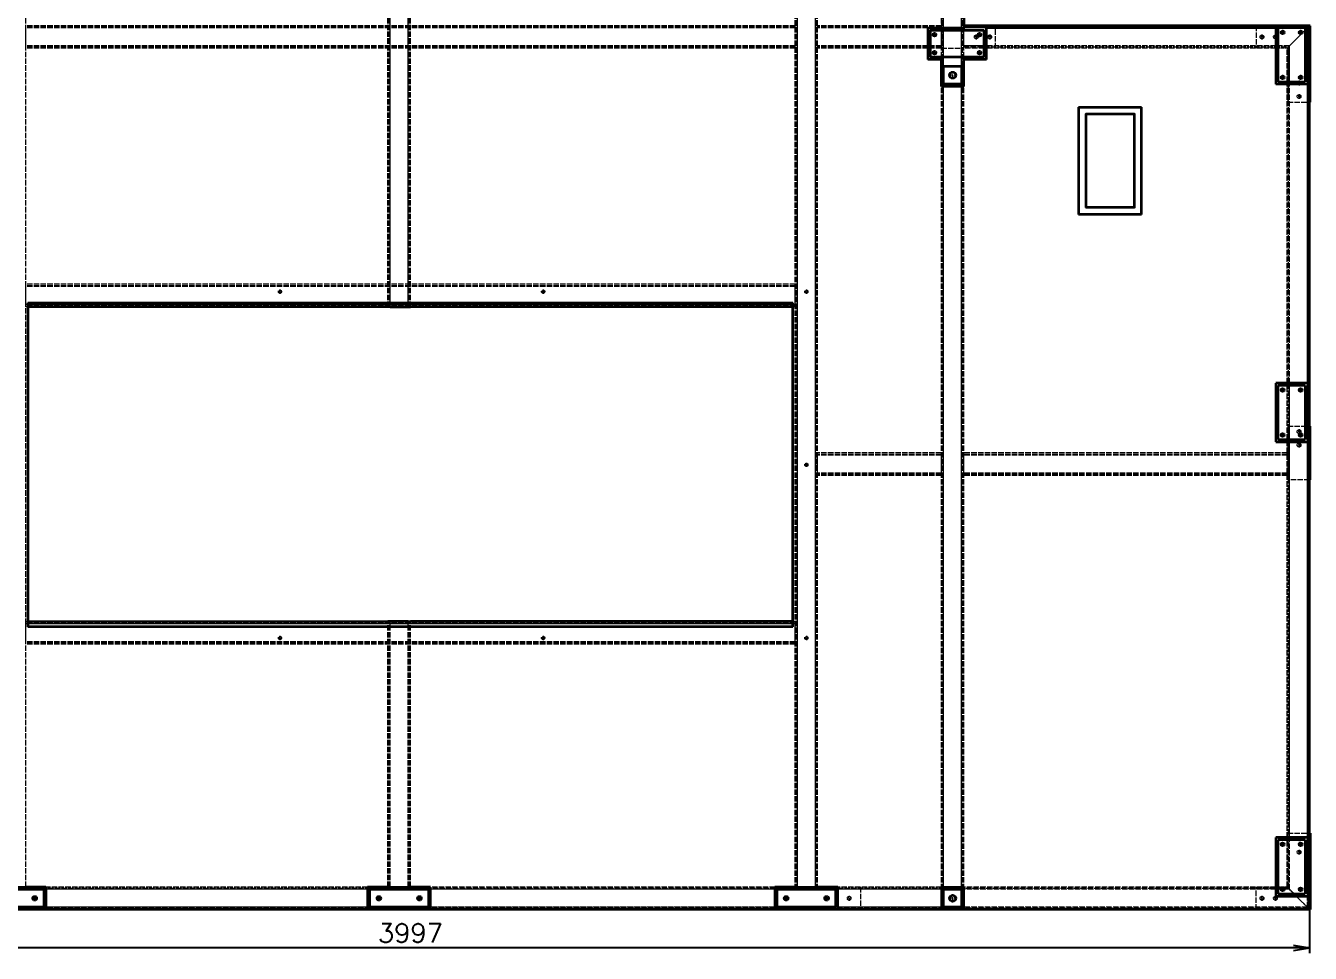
# Model space of a CAD drawing. Header units: millimetres. Extents: x -73083 to 81340, y -6859 to 6812.
# Drawn here: x -15796 to -12941, y -5037 to -2975 of the extents above; entities that cross this region are included whole.
import ezdxf

# ---------------------------------------------------------------- set-up
doc = ezdxf.new("R2010")
doc.units = ezdxf.units.MM
for name, pattern in [('AM_ISO02W050', [7.5, 6, -1.5]), ('AM_ISO08W050', [18, 12, -1.5, 3, -1.5]), ('DASHDOT', [18.5, 12, -3, 0.5, -3]), ('DASHED', [15, 12, -3])]:
    doc.linetypes.add(name, pattern=pattern)
for name, color, linetype, lineweight in [('AM_7', 2, 'AM_ISO08W050', 25), ('AM_HID', 1, 'AM_ISO02W050', 25), ('AM_VIS', 7, 'Continuous', 50)]:
    doc.layers.add(name, color=color, linetype=linetype, lineweight=lineweight)
doc.layers.add('word_dim', color=253, linetype='Continuous')
doc.styles.get("Standard").update_dxf_attribs({"font": 'romans.shx', "bigfont": 'bigfont.shx'})
doc.dimstyles.new('STANDARD1-12', dxfattribs={"dimscale": 12, "dimtxt": 3.5, "dimasz": 3, "dimexe": 1, "dimexo": 0, "dimgap": 1, "dimtad": 3, "dimdec": 1, "dimdsep": 46, "dimtxsty": 'Standard', "dimblk1": 'OPEN', "dimblk2": 'OPEN', "dimsah": 1, "dimcen": 0, "dimclrd": 256, "dimclre": 256, "dimclrt": 3, "dimadec": 0, "dimazin": 0, "dimtfac": 1, "dimtdec": 1, "dimtmove": 0, "dimatfit": 3, "dimldrblk": 'OPEN', "dimfxl": 0, "dimtolj": 1, "dimtzin": 0, "dimarcsym": 0})

# ---------------------------------------------------------------- blocks, each defined once
blk = doc.blocks.new('_Open')
at = {"color": 0, "lineweight": -2}
for p, q in [((-1, 0.167), (0, 0)), ((-1, -0.167), (0, 0)), ((0, 0), (-1, 0))]:
    blk.add_line(p, q, dxfattribs=at)
blk = doc.blocks.new('*D1004')
at = {"layer": 'DEFPOINTS', "color": 0, "linetype": 'Continuous', "ltscale": 2}
for p in [(-16939.5, -4940), (-12942.5, -4940), (-16939.5, -5025.3)]:
    blk.add_point(p, dxfattribs=at)
at = {"layer": 'word_dim', "linetype": 'Continuous', "lineweight": -2, "ltscale": 2}
for p, q in [((-16939.5, -4940), (-16939.5, -5037.3)), ((-12942.5, -4940), (-12942.5, -5037.3)), ((-12978.5, -5025.3), (-16903.5, -5025.3))]:
    blk.add_line(p, q, dxfattribs=at)
at = {"layer": 'word_dim', "linetype": 'Continuous', "lineweight": -2, "ltscale": 2, "xscale": 36, "yscale": 36, "zscale": 36, "rotation": 180}
blk.add_blockref('_Open', (-16939.5, -5025.3), dxfattribs=at)
at = {"layer": 'word_dim', "linetype": 'Continuous', "lineweight": -2, "ltscale": 2, "xscale": 36, "yscale": 36, "zscale": 36}
blk.add_blockref('_Open', (-12942.5, -5025.3), dxfattribs=at)
at = {"layer": 'word_dim', "color": 3, "linetype": 'Continuous', "ltscale": 2, "insert": (-14941, -4992.3), "char_height": 42, "attachment_point": 5}
blk.add_mtext('\\A1;3997', dxfattribs=at)

msp = doc.modelspace()

# ---------------------------------------------------------------- linework, layer by layer
at = {"layer": 'AM_7', "linetype": 'DASHDOT', "lineweight": 13, "ltscale": 0.216028}
for p, q in [((-13771.6923, -2994.96407), (-13780.33341, -2994.96407)), ((-13776.01285, -2990.64352), (-13776.01285, -2999.28463)), ((-13671.6923, -2994.96383), (-13680.33341, -2994.96383)), ((-13676.01285, -2990.64327), (-13676.01285, -2999.28438)), ((-12998.18717, -2989.96456), (-13006.82828, -2989.96456)), ((-13002.50797, -2985.644), (-13002.50797, -2994.28512)), ((-12958.18717, -2989.96444), (-12966.82828, -2989.96444)), ((-12962.50797, -2985.64388), (-12962.50797, -2994.285)), ((-13771.69217, -3034.96407), (-13780.33329, -3034.96407)), ((-13676.01273, -3030.64327), (-13676.01273, -3039.28438)), ((-12998.18717, -3089.9645), (-13006.82828, -3089.9645)), ((-12958.18717, -3089.96444), (-12966.82828, -3089.96444)), ((-12962.50748, -3085.64388), (-12962.50748, -3094.285)), ((-12998.18522, -3784.94955), (-13006.82633, -3784.94955)), ((-13002.50553, -3780.62899), (-13002.50553, -3789.2701)), ((-12958.18522, -3784.94942), (-12966.82633, -3784.94942)), ((-12962.50553, -3780.62887), (-12962.50553, -3789.26998)), ((-13002.50528, -3880.62899), (-13002.50528, -3889.2701)), ((-12962.50528, -3880.62887), (-12962.50528, -3889.26998)), ((-12998.18473, -3884.94955), (-13006.82584, -3884.94955)), ((-12958.18473, -3884.94942), (-12966.82584, -3884.94942)), ((-12998.18229, -4794.94967), (-13006.8234, -4794.94967)), ((-13002.5026, -4790.62911), (-13002.5026, -4799.27022)), ((-12958.18229, -4794.94942), (-12966.8234, -4794.94942)), ((-12962.5026, -4790.62887), (-12962.5026, -4799.26998)), ((-12998.1818, -4894.94967), (-13006.82291, -4894.94967)), ((-13002.5026, -4890.62911), (-13002.5026, -4899.27022)), ((-12958.1818, -4894.94942), (-12966.82291, -4894.94942)), ((-12962.5026, -4890.62887), (-12962.5026, -4899.26998))]:
    msp.add_line(p, q, dxfattribs=at)
at = {"layer": 'AM_7', "linetype": 'DASHDOT', "lineweight": 13, "ltscale": 0.27222}
for p, q in [((-13683.54117, -2994.51302), (-13683.54117, -3005.40182)), ((-12966.03507, -3097.01607), (-12966.03507, -3107.90487)), ((-12966.03507, -3127.01607), (-12966.03507, -3137.90487)), ((-12966.03531, -3872.02743), (-12966.03531, -3882.91622)), ((-12966.03531, -3902.02743), (-12966.03531, -3912.91622)), ((-15770.56327, -4914.97018), (-15781.45206, -4914.97018)), ((-15005.56333, -4914.96822), (-15016.45212, -4914.96822)), ((-14915.56333, -4914.96773), (-14926.45212, -4914.96773)), ((-14100.56327, -4914.96554), (-14111.45206, -4914.96554)), ((-14010.56327, -4914.96529), (-14021.45206, -4914.96529))]:
    msp.add_line(p, q, dxfattribs=at)
at = {"layer": 'AM_7', "linetype": 'DASHDOT', "lineweight": 13, "ltscale": 0.272221}
for p, q in [((-13653.54117, -2994.51302), (-13653.54117, -3005.40188)), ((-13018.53507, -2994.51607), (-13018.53507, -3005.40493))]:
    msp.add_line(p, q, dxfattribs=at)
at = {"layer": 'AM_7', "linetype": 'DASHDOT', "lineweight": 13, "ltscale": 0.272218}
msp.add_line((-13048.53507, -2994.5162), (-13048.53507, -3005.40493), dxfattribs=at)
at = {"layer": 'AM_7', "linetype": 'DASHDOT', "lineweight": 13, "ltscale": 0.272217}
for p, q in [((-13678.09684, -2999.95736), (-13688.98551, -2999.95736)), ((-13648.09684, -2999.95748), (-13658.98551, -2999.95748)), ((-12960.59098, -3877.47188), (-12971.47965, -3877.47188)), ((-12960.59098, -3907.47188), (-12971.47965, -3907.47188)), ((-12960.59342, -4782.47237), (-12971.48209, -4782.47237)), ((-12966.03776, -4777.02804), (-12966.03776, -4787.91671)), ((-12960.59342, -4812.47237), (-12971.48209, -4812.47237)), ((-12966.03776, -4807.02804), (-12966.03776, -4817.91671)), ((-14106.00773, -4909.5212), (-14106.00773, -4920.40987)), ((-14016.00773, -4909.52096), (-14016.00773, -4920.40963)), ((-13965.99857, -4909.51681), (-13965.99857, -4920.40548))]:
    msp.add_line(p, q, dxfattribs=at)
at = {"layer": 'AM_7', "linetype": 'DASHDOT', "lineweight": 13, "ltscale": 0.272223}
for p, q in [((-13043.09073, -2999.96053), (-13053.97965, -2999.96053)), ((-13013.09073, -2999.96053), (-13023.97965, -2999.96053)), ((-12960.59049, -3132.46047), (-12971.47941, -3132.46047)), ((-15776.00773, -4909.52584), (-15776.00773, -4920.41476)), ((-15011.00773, -4909.52364), (-15011.00773, -4920.41256)), ((-14921.00773, -4909.5234), (-14921.00773, -4920.41231)), ((-13048.53751, -4909.52804), (-13048.53751, -4920.41695)), ((-13018.53751, -4909.52804), (-13018.53751, -4920.41695)), ((-13960.55411, -4914.96114), (-13971.44303, -4914.96114)), ((-13043.09293, -4914.97262), (-13053.98185, -4914.97262)), ((-13013.09293, -4914.97237), (-13023.98185, -4914.97237))]:
    msp.add_line(p, q, dxfattribs=at)
at = {"layer": 'AM_7', "linetype": 'DASHDOT', "lineweight": 13, "ltscale": 0.216026}
for p, q in [((-13776.01273, -3030.64358), (-13776.01273, -3039.28463)), ((-13002.50748, -3085.644), (-13002.50748, -3094.28506))]:
    msp.add_line(p, q, dxfattribs=at)
at = {"layer": 'AM_7', "linetype": 'DASHDOT', "lineweight": 13, "ltscale": 0.216025}
msp.add_line((-13671.69217, -3034.96383), (-13680.33317, -3034.96383), dxfattribs=at)
at = {"layer": 'AM_7', "linetype": 'DASHDOT', "lineweight": 13, "ltscale": 0.449638}
msp.add_line((-13736.02213, -3075.97109), (-13736.02213, -3093.95663), dxfattribs=at)
at = {"layer": 'AM_7', "linetype": 'DASHDOT', "lineweight": 13, "ltscale": 0.449637}
for p, q in [((-13727.02945, -3084.96389), (-13745.01493, -3084.96389)), ((-13727.01456, -4914.96749), (-13745.00004, -4914.96749))]:
    msp.add_line(p, q, dxfattribs=at)
at = {"layer": 'AM_7', "linetype": 'DASHDOT', "lineweight": 13, "ltscale": 0.272229}
msp.add_line((-12960.59049, -3102.46047), (-12971.47965, -3102.46047), dxfattribs=at)
at = {"layer": 'AM_7', "linetype": 'DASHDOT', "lineweight": 13, "ltscale": 0.227499}
for p, q in [((-15226.4611, -3566.24898), (-15235.56107, -3566.24898)), ((-15231.01114, -3561.69906), (-15231.01114, -3570.79903)), ((-14646.01114, -3561.69735), (-14646.01114, -3570.79732)), ((-14056.4611, -3566.24569), (-14065.56107, -3566.24569)), ((-14061.01114, -3561.69576), (-14061.01114, -3570.79574)), ((-14061.01005, -3946.69576), (-14061.01005, -3955.79574)), ((-15231.00895, -4331.69906), (-15231.00895, -4340.79903)), ((-14646.00895, -4331.69735), (-14646.00895, -4340.79732)), ((-14061.00895, -4331.69576), (-14061.00895, -4340.79574))]:
    msp.add_line(p, q, dxfattribs=at)
at = {"layer": 'AM_7', "linetype": 'DASHDOT', "lineweight": 13, "ltscale": 0.227501}
for p, q in [((-14641.4611, -3566.2474), (-14650.56113, -3566.2474)), ((-15226.45896, -4336.24898), (-15235.559, -4336.24898)), ((-14641.45896, -4336.2474), (-14650.559, -4336.2474))]:
    msp.add_line(p, q, dxfattribs=at)
at = {"layer": 'AM_7', "linetype": 'DASHDOT', "lineweight": 13, "ltscale": 0.159802}
for p, q in [((-14642.8151, -3566.24581), (-14649.20719, -3566.24581)), ((-14646.01114, -3563.04977), (-14646.01114, -3569.44186)), ((-14642.8129, -4336.24581), (-14649.20499, -4336.24581)), ((-14646.00895, -4333.04977), (-14646.00895, -4339.44186))]:
    msp.add_line(p, q, dxfattribs=at)
at = {"layer": 'AM_7', "linetype": 'DASHDOT', "lineweight": 13, "ltscale": 0.227502}
for p, q in [((-14056.46, -3951.24569), (-14065.56009, -3951.24569)), ((-14056.4589, -4336.24569), (-14065.559, -4336.24569))]:
    msp.add_line(p, q, dxfattribs=at)
at = {"layer": 'AM_7', "linetype": 'DASHDOT', "lineweight": 13, "ltscale": 0.44964}
msp.add_line((-13736.00724, -4905.97481), (-13736.00724, -4923.96041), dxfattribs=at)
at = {"layer": 'AM_HID', "linetype": 'DASHED', "lineweight": 13}
for p, q in [((-13716.00785, -4894.98092), (-13716.01517, -2279.98092)), ((-13714.0076, -4894.98092), (-13714.01493, -2277.98092)), ((-15796.00809, -4889.96993), (-15796.01542, -2324.98678)), ((-14991.00846, -3599.9786), (-14991.01883, -2324.97774)), ((-14988.00846, -3599.97848), (-14988.01883, -2324.97774)), ((-14986.0087, -3599.97848), (-14986.01908, -2324.97774)), ((-14986.00852, -3591.24837), (-14986.01883, -2324.97774)), ((-14946.0087, -3599.97835), (-14946.01908, -2324.97738)), ((-14946.00852, -3591.24825), (-14946.01883, -2324.97738)), ((-14944.00846, -3599.97823), (-14944.01883, -2324.97738)), ((-14941.00846, -3599.97823), (-14941.01883, -2324.97738)), ((-14085.99186, -4894.98189), (-14085.99918, -2324.98202)), ((-14082.99186, -4894.98189), (-14082.99906, -2324.98189)), ((-14080.99247, -4894.98189), (-14080.99967, -2324.98189)), ((-14080.99186, -4889.96505), (-14080.99906, -2324.98189)), ((-14040.99247, -4894.98189), (-14040.99967, -2324.98177)), ((-14040.99186, -4889.96505), (-14040.99906, -2324.98177)), ((-14038.99186, -4894.98189), (-14038.99906, -2324.98177)), ((-14035.99186, -4894.98189), (-14035.99918, -2324.98177)), ((-13758.0076, -4894.98092), (-13758.01481, -2321.98104)), ((-13756.00785, -4894.98092), (-13756.01505, -2319.98104)), ((-13761.01285, -3044.96407), (-13761.01481, -2344.96419)), ((-13756.01298, -2979.96346), (-13756.01468, -2344.96419)), ((-13716.01298, -2979.96334), (-13716.01468, -2344.96407)), ((-13761.04093, -2854.95724), (-13761.04117, -3024.95724)), ((-14086.01127, -2979.96932), (-15796.01127, -2979.98092)), ((-14086.01102, -2974.96932), (-15796.01102, -2974.98092)), ((-14086.01102, -2977.96932), (-15796.01102, -2977.98092)), ((-14086.01102, -2979.96932), (-15796.01102, -2979.98092)), ((-15796.01078, -3019.98086), (-15796.01102, -2979.98092)), ((-14086.01066, -3019.96932), (-14086.01102, -2979.96932)), ((-13761.01322, -2979.96786), (-14036.01322, -2979.96859)), ((-13761.01298, -2974.96786), (-14036.01298, -2974.96859)), ((-13761.01298, -2977.96786), (-14036.01298, -2977.96859)), ((-13761.01298, -2979.96786), (-14036.01298, -2979.96859)), ((-14036.01285, -3019.96865), (-14036.01298, -2979.96859)), ((-13761.01285, -3019.96792), (-13761.01285, -2984.96407)), ((-13756.01273, -3044.96407), (-13756.01285, -2984.96407)), ((-13716.01273, -3044.96395), (-13716.01285, -2984.96395)), ((-12947.51334, -2979.96432), (-13711.01322, -2979.96639)), ((-13711.01298, -2977.96639), (-12945.51285, -2977.96432)), ((-13711.01285, -3044.96395), (-13711.01298, -2984.96395)), ((-13711.01285, -3019.96645), (-13711.01285, -2984.96395)), ((-13017.51334, -2979.96444), (-13661.01285, -2979.96627)), ((-13641.04117, -3024.95748), (-13641.04117, -2974.95748)), ((-13061.03507, -2974.96053), (-13061.03507, -3024.96053)), ((-12987.5131, -3019.96438), (-12952.50797, -2984.95895)), ((-12952.50797, -2984.95919), (-12987.51285, -3019.96438)), ((-12947.50797, -4934.96871), (-12947.51359, -2979.96432)), ((-12945.50773, -4936.96871), (-12945.51334, -2977.96432)), ((-14086.01102, -3019.96932), (-15796.01102, -3019.98086)), ((-14086.01066, -3019.96932), (-15796.01078, -3019.98086)), ((-14086.01078, -3021.96932), (-15796.01078, -3021.98086)), ((-14086.01066, -3024.96932), (-15796.01066, -3024.98086)), ((-13761.0131, -3019.96792), (-14036.0131, -3019.96865)), ((-13791.01285, -3019.96798), (-14036.01285, -3019.96865)), ((-13761.01285, -3021.96792), (-14036.01285, -3021.96865)), ((-13791.01285, -3024.96798), (-14036.01285, -3024.96865)), ((-13761.01285, -3019.96792), (-13786.01273, -3019.96798)), ((-13761.01285, -3024.96792), (-13786.01273, -3024.96798)), ((-13761.04117, -3024.95724), (-13711.0131, -3024.95736)), ((-12987.5131, -3019.96438), (-13711.0131, -3019.96645)), ((-13666.01273, -3019.96633), (-13711.01285, -3019.96645)), ((-13711.01285, -3021.96645), (-12989.51285, -3021.96438)), ((-13666.01273, -3024.96633), (-13711.01285, -3024.96645)), ((-13017.5131, -3019.9645), (-13661.01285, -3019.96627)), ((-13017.5131, -3024.9645), (-13661.01285, -3024.96627)), ((-12987.51285, -3019.96438), (-13012.50773, -3019.96444)), ((-12992.51285, -3099.9645), (-12992.5131, -3024.96438)), ((-12991.03507, -3024.96053), (-12991.03507, -3144.96053)), ((-12989.50797, -4892.96896), (-12989.5131, -3021.96438)), ((-12987.50797, -4894.96896), (-12987.51334, -3019.96438)), ((-12987.51285, -3099.9645), (-12987.5131, -3019.96438)), ((-13711.0076, -4894.98092), (-13711.01273, -3049.96334)), ((-13756.01261, -3104.96407), (-13756.01273, -3064.96407)), ((-13761.0076, -4894.98092), (-13761.01261, -3109.96352)), ((-13756.00748, -4889.96798), (-13756.01261, -3109.96346)), ((-13716.00748, -4889.96749), (-13716.01261, -3109.96334)), ((-12992.5109, -3769.96139), (-12992.51285, -3104.96401)), ((-12987.5109, -3769.96126), (-12987.51285, -3104.96401)), ((-12947.5109, -3769.96114), (-12947.51285, -3104.96389)), ((-12991.03507, -3144.96053), (-12942.51285, -3144.96047)), ((-13441.01481, -3169.96694), (-13331.01481, -3169.96639)), ((-13441.01481, -3169.96694), (-13441.01383, -3379.96694)), ((-13440.01114, -3169.96969), (-13330.01114, -3169.96889)), ((-13331.01383, -3379.96639), (-13331.01481, -3169.96639)), ((-13330.01066, -3379.96889), (-13330.01114, -3169.96889)), ((-13331.01383, -3379.96639), (-13441.01383, -3379.96694)), ((-13330.01066, -3379.96889), (-13440.00968, -3379.9692)), ((-14086.0076, -3554.97372), (-15796.0076, -3554.98299)), ((-14086.00736, -3549.97372), (-15796.00736, -3549.98287)), ((-14086.00736, -3552.97372), (-15796.00736, -3552.98287)), ((-14086.00736, -3554.97372), (-15796.00736, -3554.98287)), ((-15796.00712, -3594.98287), (-15796.00736, -3554.98287)), ((-14086.00712, -3594.97372), (-14086.00736, -3554.97372)), ((-14086.00736, -3594.97372), (-15796.00736, -3594.98299)), ((-14086.00712, -3596.97372), (-15796.00712, -3596.98287)), ((-12992.51066, -3894.94955), (-12992.5109, -3774.94955)), ((-12987.51066, -3894.94955), (-12987.5109, -3774.94955)), ((-12991.03531, -3864.97188), (-12942.5109, -3864.97176)), ((-12991.03531, -3864.97188), (-12991.03531, -3984.97188)), ((-12992.50821, -4779.96847), (-12992.51066, -3899.96139)), ((-12987.50821, -4779.96212), (-12987.51066, -3899.96126)), ((-12947.50821, -4779.96187), (-12947.51066, -3899.96114)), ((-13760.99564, -3929.96615), (-14035.99564, -3929.9681)), ((-13760.99503, -3924.96615), (-14035.99503, -3924.9681)), ((-13760.99503, -3927.96615), (-14035.99503, -3927.9681)), ((-13760.99491, -3929.96615), (-14035.99491, -3929.9681)), ((-14035.99466, -3969.9681), (-14035.99491, -3929.9681)), ((-13760.99466, -3969.96615), (-13760.99491, -3929.96615)), ((-12992.5109, -3929.96139), (-13711.0109, -3929.96346)), ((-12992.51066, -3924.96139), (-13711.01066, -3924.96346)), ((-12992.51041, -3927.96139), (-13711.01066, -3927.96346)), ((-12992.51041, -3929.96139), (-13711.01053, -3929.96346)), ((-13711.01041, -3969.96346), (-13711.01053, -3929.96346)), ((-12992.51041, -3969.96139), (-12992.51041, -3929.96139)), ((-13760.99528, -3969.96615), (-14035.99528, -3969.9681)), ((-13760.99466, -3969.96615), (-14035.99466, -3969.9681)), ((-13760.99466, -3971.96615), (-14035.99466, -3971.9681)), ((-13760.99466, -3974.96615), (-14035.99466, -3974.9681)), ((-12992.5109, -3969.96139), (-13711.01078, -3969.96346)), ((-12992.51041, -3969.96139), (-13711.01041, -3969.96346)), ((-12992.51041, -3971.96139), (-13711.01041, -3971.96346)), ((-12992.51041, -3974.96139), (-13711.01041, -3974.96346)), ((-12942.51041, -3984.97176), (-12991.03531, -3984.97188)), ((-14086.00187, -4304.97372), (-15796.00187, -4304.98299)), ((-14086.00162, -4302.97372), (-15796.00162, -4302.98287)), ((-15796.00138, -4344.98287), (-15796.00162, -4304.98287)), ((-14941.00272, -4299.97823), (-14991.00272, -4299.9786)), ((-14990.99796, -4889.96773), (-14991.00272, -4299.9786)), ((-14987.99796, -4889.97774), (-14988.00272, -4299.97848)), ((-14985.9982, -4889.97774), (-14986.00303, -4299.97848)), ((-14945.9982, -4889.9775), (-14946.00303, -4299.97835)), ((-14943.99796, -4889.9775), (-14944.00272, -4299.97823)), ((-14940.99796, -4889.9775), (-14941.00272, -4299.97823)), ((-14086.00138, -4344.97372), (-14086.00162, -4304.97372)), ((-14985.9979, -4889.96773), (-14986.0026, -4311.24837)), ((-14945.9979, -4889.9775), (-14946.0026, -4311.24825)), ((-14086.00174, -4344.97372), (-15796.00174, -4344.98299)), ((-14086.00138, -4344.97372), (-15796.00138, -4344.98287)), ((-14086.00138, -4346.97372), (-15796.00138, -4346.98287)), ((-14086.00138, -4349.97372), (-15796.00138, -4349.98287)), ((-12992.50797, -4889.96896), (-12992.50821, -4784.95602)), ((-12991.03751, -4889.97237), (-12991.03776, -4769.97237)), ((-12991.03776, -4769.97237), (-12942.50797, -4769.97237)), ((-12987.50797, -4894.96896), (-12987.50821, -4784.94942)), ((-12987.50846, -4894.96139), (-16894.49991, -4894.99337)), ((-12989.50797, -4892.96139), (-16892.49967, -4892.99337)), ((-15756.00773, -4894.98409), (-15886.00773, -4894.98507)), ((-15796.00809, -4889.98434), (-15846.00821, -4889.98482)), ((-15036.00785, -4889.97823), (-15751.00785, -4889.98409)), ((-15036.00785, -4894.97823), (-15751.00785, -4894.98409)), ((-14901.00779, -4894.97701), (-15031.00779, -4894.97823)), ((-14940.99796, -4889.9775), (-14990.99955, -4889.97774)), ((-14131.00785, -4889.97091), (-14896.00785, -4889.97701)), ((-14131.00785, -4894.97091), (-14896.00785, -4894.97701)), ((-13996.00773, -4894.96969), (-14126.00773, -4894.97066)), ((-14035.99186, -4889.96993), (-14085.99186, -4889.97042)), ((-14080.99186, -4894.98189), (-14040.99186, -4894.98189)), ((-13761.00748, -4889.96773), (-13991.00785, -4889.96969)), ((-13761.00748, -4894.96773), (-13991.00785, -4894.96969)), ((-13940.99869, -4889.9609), (-13940.99845, -4939.9609)), ((-13756.00748, -4894.98092), (-13716.00748, -4894.98092)), ((-13017.50797, -4889.96163), (-13711.00748, -4889.96725)), ((-13017.50797, -4894.96163), (-13711.00748, -4894.96725)), ((-13061.03751, -4889.97262), (-12991.03751, -4889.97237)), ((-13061.03751, -4939.96212), (-13061.03751, -4889.97262)), ((-12972.51481, -4909.96187), (-12947.50773, -4934.96871)), ((-12947.50773, -4934.96114), (-12972.50748, -4909.96187)), ((-12947.50773, -4934.96871), (-12947.50797, -4909.96187)), ((-12945.50773, -4936.96114), (-16936.49918, -4936.99361)), ((-12947.50797, -4934.96114), (-16934.49943, -4934.99361)), ((-15036.00773, -4934.97823), (-15751.00773, -4934.98409)), ((-14131.00773, -4934.97091), (-14896.00773, -4934.97701)), ((-13761.00724, -4934.96773), (-13991.00773, -4934.96969)), ((-13716.00712, -4934.96749), (-13756.00712, -4934.96773)), ((-12947.50773, -4934.96114), (-13711.00724, -4934.96725)), ((-12942.50773, -4939.96114), (-13091.38981, -4939.96236))]:
    msp.add_line(p, q, dxfattribs=at)
at = {"layer": 'AM_HID', "linetype": 'DASHED', "lineweight": 13, "ltscale": 0.125}
for p, q in [((-15796.01102, -2979.98092), (-15796.01102, -2974.98092)), ((-14086.01102, -2979.96932), (-14086.01102, -2974.96932)), ((-14036.01298, -2979.96859), (-14036.01298, -2974.96859)), ((-13761.01298, -2979.96786), (-13761.01298, -2974.96786)), ((-13711.01298, -2979.96639), (-13711.01298, -2974.96639)), ((-15796.01066, -3024.98086), (-15796.01078, -3019.98086)), ((-14086.01066, -3024.96932), (-14086.01078, -3019.96932)), ((-14036.01285, -3024.96865), (-14036.01285, -3019.96865)), ((-13761.01285, -3024.96792), (-13761.01285, -3019.96792)), ((-13711.01285, -3024.96645), (-13711.01285, -3019.96645)), ((-15796.00736, -3554.98287), (-15796.00736, -3549.98287)), ((-14086.00736, -3554.97372), (-14086.00736, -3549.97372)), ((-15796.00712, -3599.98287), (-15796.00712, -3594.98287)), ((-14086.00712, -3599.97372), (-14086.00712, -3594.97372)), ((-14035.99503, -3929.9681), (-14035.99503, -3924.9681)), ((-13760.99503, -3929.96615), (-13760.99503, -3924.96615)), ((-13711.01066, -3929.96346), (-13711.01066, -3924.96346)), ((-12992.51041, -3929.96139), (-12992.51066, -3924.96139)), ((-14035.99466, -3974.9681), (-14035.99479, -3969.9681)), ((-13760.99466, -3974.96615), (-13760.99479, -3969.96615)), ((-13711.01041, -3974.96346), (-13711.01041, -3969.96346)), ((-12992.51041, -3974.96139), (-12992.51041, -3969.96139)), ((-15796.00162, -4304.98287), (-15796.00162, -4299.98287)), ((-14086.00162, -4304.97372), (-14086.00162, -4299.97372)), ((-15796.00138, -4349.98287), (-15796.00138, -4344.98287)), ((-14086.00138, -4349.97372), (-14086.00138, -4344.97372)), ((-15801.00809, -4894.98678), (-15796.00809, -4894.98678)), ((-14085.99186, -4894.98189), (-14080.99186, -4894.98189)), ((-14040.99186, -4894.98189), (-14035.99186, -4894.98189))]:
    msp.add_line(p, q, dxfattribs=at)
at = {"layer": 'AM_HID', "linetype": 'DASHED', "lineweight": 13, "ltscale": 0.499872}
msp.add_line((-12992.51285, -3024.96438), (-13012.50773, -3024.96444), dxfattribs=at)
at = {"layer": 'AM_HID', "linetype": 'DASHED', "lineweight": 13, "ltscale": 0.176777}
for p, q in [((-12992.5131, -3024.96438), (-12987.5131, -3019.96438)), ((-12987.51285, -3019.96438), (-12992.51285, -3024.96438)), ((-12992.50821, -4889.96163), (-12987.50797, -4894.96139)), ((-12987.50797, -4894.96896), (-12992.50797, -4889.96896)), ((-12947.50773, -4934.96114), (-12942.50773, -4939.96114))]:
    msp.add_line(p, q, dxfattribs=at)
at = {"layer": 'AM_HID', "linetype": 'DASHED', "lineweight": 13, "ltscale": 0.036847}
msp.add_line((-12992.50895, -3024.96053), (-12991.03507, -3024.96053), dxfattribs=at)
at = {"layer": 'AM_HID', "linetype": 'DASHED', "lineweight": 13, "ltscale": 0.024931}
msp.add_line((-13440.01114, -3169.96969), (-13440.01114, -3170.96694), dxfattribs=at)
at = {"layer": 'AM_HID', "linetype": 'DASHED', "lineweight": 13, "ltscale": 0.025056}
msp.add_line((-13440.00968, -3378.96694), (-13440.00968, -3379.9692), dxfattribs=at)
at = {"layer": 'AM_HID', "linetype": 'DASHED', "lineweight": 13, "ltscale": 0.075}
for p, q in [((-14035.99601, -3563.78707), (-14038.99601, -3563.78719)), ((-14035.99601, -3568.70418), (-14038.99601, -3568.70418)), ((-14035.99491, -3948.78707), (-14038.99491, -3948.78719)), ((-14035.99491, -3953.70418), (-14038.99491, -3953.70418)), ((-14035.99381, -4333.78707), (-14038.99381, -4333.78719)), ((-14035.99381, -4338.70418), (-14038.99381, -4338.70418))]:
    msp.add_line(p, q, dxfattribs=at)
at = {"layer": 'AM_HID', "linetype": 'DASHED', "lineweight": 13, "ltscale": 0.124902}
for p, q in [((-15791.01102, -3594.98287), (-15796.00712, -3594.98287)), ((-15791.01102, -3599.98287), (-15796.00712, -3599.98287))]:
    msp.add_line(p, q, dxfattribs=at)
at = {"layer": 'AM_HID', "linetype": 'DASHED', "lineweight": 13, "ltscale": 0.125098}
for p, q in [((-14086.00712, -3594.97372), (-14091.01102, -3594.97372)), ((-14086.00712, -3599.97372), (-14091.01102, -3599.97372))]:
    msp.add_line(p, q, dxfattribs=at)
at = {"layer": 'AM_HID', "linetype": 'DASHED', "lineweight": 13, "ltscale": 0.124814}
for p, q in [((-15791.00907, -4299.98287), (-15796.00162, -4299.98287)), ((-15791.00907, -4304.98287), (-15796.00162, -4304.98287))]:
    msp.add_line(p, q, dxfattribs=at)
at = {"layer": 'AM_HID', "linetype": 'DASHED', "lineweight": 13, "ltscale": 0.125186}
for p, q in [((-14086.00162, -4299.97372), (-14091.00907, -4299.97372)), ((-14086.00162, -4304.97372), (-14091.00907, -4304.97372))]:
    msp.add_line(p, q, dxfattribs=at)
at = {"layer": 'AM_HID', "linetype": 'DASHED', "lineweight": 13, "ltscale": 0.125061}
msp.add_line((-15796.00809, -4894.98678), (-15796.00809, -4889.98434), dxfattribs=at)
at = {"layer": 'AM_HID', "linetype": 'DASHED', "lineweight": 13, "ltscale": 0.000408936}
msp.add_line((-14080.99186, -4894.98189), (-14080.99186, -4894.96554), dxfattribs=at)
at = {"layer": 'AM_HID', "linetype": 'DASHED', "lineweight": 13, "ltscale": 0.000415039}
msp.add_line((-14040.99186, -4894.98189), (-14040.99186, -4894.96529), dxfattribs=at)
at = {"layer": 'AM_HID', "linetype": 'DASHED', "lineweight": 13, "ltscale": 0.125003}
msp.add_line((-13761.0076, -4894.98092), (-13756.00748, -4894.98092), dxfattribs=at)
at = {"layer": 'AM_HID', "linetype": 'DASHED', "lineweight": 13, "ltscale": 0.000335693}
msp.add_line((-13716.00748, -4894.98092), (-13716.00748, -4894.96749), dxfattribs=at)
at = {"layer": 'AM_HID', "linetype": 'DASHED', "lineweight": 13, "ltscale": 0.124997}
msp.add_line((-13716.00748, -4894.98092), (-13711.0076, -4894.98092), dxfattribs=at)
at = {"layer": 'AM_HID', "linetype": 'DASHED', "lineweight": 13, "ltscale": 0.49986}
msp.add_line((-12992.50821, -4889.96163), (-13012.5026, -4889.96163), dxfattribs=at)
at = {"layer": 'AM_HID', "linetype": 'DASHED', "lineweight": 13, "ltscale": 0.166919}
msp.add_line((-13005.82584, -4894.96163), (-13012.5026, -4894.96163), dxfattribs=at)
at = {"layer": 'AM_HID', "linetype": 'DASHED', "lineweight": 13, "ltscale": 0.291772}
msp.add_line((-12987.50797, -4894.96139), (-12999.17887, -4894.96163), dxfattribs=at)
at = {"layer": 'AM_HID', "linetype": 'DASHED', "lineweight": 13, "ltscale": 0.35313}
msp.add_line((-12977.51993, -4904.94942), (-12987.50797, -4894.96139), dxfattribs=at)
at = {"layer": 'AM_HID', "linetype": 'DASHED', "lineweight": 13, "ltscale": 0.352871}
msp.add_line((-12987.50797, -4894.96896), (-12977.52701, -4904.94942), dxfattribs=at)
at = {"layer": 'AM_HID', "linetype": 'DASHED', "lineweight": 13, "ltscale": 0.176513}
msp.add_line((-12942.51529, -4939.96139), (-12947.50773, -4934.96871), dxfattribs=at)
at = {"layer": 'AM_HID', "linetype": 'DASHED', "lineweight": 13}
for centre, radius in [((-13683.54117, -2999.95736), 4.188), ((-13653.54117, -2999.95748), 4.188), ((-13048.53507, -2999.96053), 4.188), ((-13018.53507, -2999.96053), 4.188), ((-12966.03507, -3102.46047), 4.188), ((-12966.03507, -3132.46047), 4.188), ((-15231.01114, -3566.24898), 3.5), ((-15231.01114, -3566.24898), 2.4585), ((-14646.01114, -3566.2474), 3.5), ((-14646.01114, -3566.24581), 2.4585), ((-14061.01114, -3566.24569), 3.5), ((-14061.01114, -3566.24569), 2.4585), ((-12966.03531, -3877.47188), 4.188), ((-12966.03531, -3907.47188), 4.188), ((-14061.01005, -3951.24569), 3.5), ((-14061.01005, -3951.24569), 2.4585), ((-15231.00895, -4336.24898), 3.5), ((-15231.00901, -4336.24898), 2.4585), ((-14646.00895, -4336.2474), 3.5), ((-14646.00895, -4336.24581), 2.4585), ((-14061.00895, -4336.24569), 3.5), ((-14061.00895, -4336.24569), 2.4585), ((-12966.03776, -4782.47237), 4.188), ((-12966.03776, -4812.47237), 4.188), ((-13965.99857, -4914.96114), 4.188), ((-13048.53751, -4914.97262), 4.188), ((-13018.53751, -4914.97237), 4.188)]:
    msp.add_circle(centre, radius, dxfattribs=at)
at = {"layer": 'AM_VIS', "lineweight": 35}
for p, q in [((-13711.01468, -2344.96407), (-13711.01285, -2979.96334)), ((-13791.01285, -2979.96358), (-13711.01285, -2979.96334)), ((-13791.01285, -2979.96358), (-13791.01273, -3049.96358)), ((-13786.01285, -2984.96419), (-13666.01285, -2984.96383)), ((-13786.01285, -2984.96419), (-13786.01261, -3044.96413)), ((-12942.51285, -2974.96419), (-13711.01298, -2974.96639)), ((-13666.01261, -3044.96377), (-13666.01285, -2984.96383)), ((-13017.51334, -2979.96139), (-13661.01285, -2979.96322)), ((-13661.01273, -3049.96322), (-13661.01285, -2979.96322)), ((-13017.51334, -2979.96139), (-13017.51285, -3104.96407)), ((-12952.50797, -2979.96444), (-13012.50797, -2979.96456)), ((-13012.50748, -3099.96456), (-13012.50797, -2979.96456)), ((-12952.50797, -2979.96444), (-12952.50748, -3099.96438)), ((-12942.51285, -3104.96389), (-12942.51334, -2974.96419)), ((-12941.03507, -3144.96047), (-12941.03507, -2974.96053)), ((-13761.0225, -3049.96346), (-13791.01273, -3049.96358)), ((-13666.01261, -3044.96377), (-13786.01261, -3044.96413)), ((-13761.0225, -3049.96346), (-13761.02201, -3109.96346)), ((-13761.01261, -3109.96352), (-13761.01285, -3044.96407)), ((-13661.01273, -3049.96322), (-13711.0225, -3049.96334)), ((-13711.02201, -3109.96334), (-13711.0225, -3049.96334)), ((-13756.02237, -3064.96401), (-13716.02237, -3064.96371)), ((-13756.02201, -3104.96401), (-13756.02237, -3064.96401)), ((-13716.02237, -3064.96371), (-13716.02201, -3104.96371)), ((-13711.02201, -3109.96334), (-13761.02201, -3109.96346)), ((-13716.02201, -3104.96371), (-13756.02201, -3104.96401)), ((-12942.51285, -3104.96389), (-13017.51285, -3104.96407)), ((-13012.50748, -3099.96456), (-12952.50748, -3099.96438)), ((-12942.5109, -3769.96114), (-12942.51285, -3104.96389)), ((-13456.01505, -3155.96706), (-13316.01505, -3155.96627)), ((-13456.01505, -3155.96706), (-13456.01383, -3394.96706)), ((-13316.01383, -3394.96627), (-13316.01505, -3155.96627)), ((-13440.01481, -3170.96694), (-13332.01481, -3170.96639)), ((-13440.01481, -3170.96694), (-13440.01383, -3378.96694)), ((-13440.01114, -3170.96694), (-13440.00968, -3378.96694)), ((-13332.01383, -3378.96639), (-13332.01481, -3170.96639)), ((-13316.01383, -3394.96627), (-13456.01383, -3394.96706)), ((-13332.01383, -3378.96639), (-13440.01383, -3378.96694)), ((-15791.01102, -3591.25057), (-14091.01102, -3591.24581)), ((-15791.01102, -3591.25057), (-15791.00907, -4311.25057)), ((-14091.00907, -4311.24581), (-14091.01102, -3591.24581)), ((-14091.01102, -3599.97372), (-15791.01102, -3599.98287)), ((-14986.0084, -3599.97848), (-14946.0084, -3599.97835)), ((-12942.5109, -3769.96114), (-13017.5109, -3769.96139)), ((-13017.5109, -3769.96139), (-13017.51066, -3899.96139)), ((-12952.50553, -3774.94942), (-13012.50553, -3774.94955)), ((-13012.50528, -3894.94955), (-13012.50553, -3774.94955)), ((-12952.50553, -3774.94942), (-12952.50528, -3894.94942)), ((-12942.51066, -3899.96114), (-12942.5109, -3769.96114)), ((-12941.03531, -3984.97176), (-12941.03531, -3864.97176)), ((-13017.51066, -3899.96139), (-12942.51066, -3899.96114)), ((-13012.50528, -3894.94955), (-12952.50528, -3894.94942)), ((-12942.50797, -4779.96187), (-12942.51066, -3899.96114)), ((-14991.00272, -4299.9786), (-15791.00907, -4299.98287)), ((-14946.00272, -4299.97835), (-14986.00272, -4299.97848)), ((-14091.00907, -4299.97372), (-14941.00272, -4299.97823)), ((-14091.00907, -4311.24581), (-15791.00907, -4311.25057)), ((-12942.50797, -4779.96187), (-13017.50797, -4779.96212)), ((-13017.50797, -4779.96212), (-13017.50773, -4909.96212)), ((-12952.50284, -4784.94942), (-13012.50284, -4784.94967)), ((-13012.5026, -4904.94967), (-13012.50284, -4784.94967)), ((-12952.50284, -4784.94942), (-12952.5026, -4904.94942)), ((-12942.50797, -4909.96187), (-12942.50821, -4779.96187)), ((-12941.03776, -4769.97237), (-12941.03751, -4939.97237)), ((-15891.00785, -4889.97018), (-15751.00785, -4889.96969)), ((-15886.00773, -4894.97066), (-15756.00773, -4894.97018)), ((-15751.00785, -4889.98409), (-15796.00809, -4889.98434)), ((-15756.00773, -4894.97018), (-15756.0076, -4934.97018)), ((-15751.00785, -4889.96969), (-15751.00773, -4939.96969)), ((-15036.00785, -4889.96773), (-14896.00785, -4889.96749)), ((-15036.00785, -4889.96773), (-15036.00773, -4939.96773)), ((-14990.99955, -4889.97774), (-15036.00785, -4889.97823)), ((-15031.00779, -4894.96822), (-14901.00779, -4894.96773)), ((-15031.00767, -4934.96822), (-15031.00779, -4894.96822)), ((-14896.00785, -4889.97701), (-14940.99796, -4889.9775)), ((-14901.00779, -4894.96773), (-14901.00767, -4934.96773)), ((-14896.00773, -4939.96749), (-14896.00785, -4889.96749)), ((-14131.00785, -4889.96529), (-13991.00785, -4889.9648)), ((-14131.00785, -4889.96529), (-14131.00773, -4939.96529)), ((-14085.99186, -4889.97042), (-14131.00785, -4889.97091)), ((-14126.00773, -4894.96554), (-13996.00773, -4894.96529)), ((-14126.0076, -4934.96554), (-14126.00773, -4894.96554)), ((-13991.00785, -4889.96969), (-14035.99186, -4889.96993)), ((-13996.00773, -4894.96529), (-13996.00773, -4934.96529)), ((-13991.00773, -4939.9648), (-13991.00785, -4889.9648)), ((-13761.00748, -4889.96798), (-13711.00748, -4889.96749)), ((-13761.00748, -4889.96798), (-13761.00712, -4939.96432)), ((-13756.00748, -4894.96773), (-13716.00748, -4894.96749)), ((-13756.00712, -4934.96773), (-13756.00748, -4894.96773)), ((-13716.00748, -4894.96749), (-13716.00712, -4934.96749)), ((-13711.00712, -4939.96407), (-13711.00748, -4889.96749)), ((-13017.50773, -4909.96212), (-12942.50773, -4909.96187)), ((-13012.5026, -4904.94967), (-12952.5026, -4904.94942)), ((-12942.50773, -4939.96187), (-12942.50773, -4909.96187)), ((-15756.0076, -4934.97018), (-15886.0076, -4934.97066)), ((-14901.00767, -4934.96773), (-15031.00767, -4934.96822)), ((-13996.00773, -4934.96529), (-14126.0076, -4934.96554)), ((-13716.00712, -4934.96749), (-13756.00712, -4934.96773)), ((-13091.38981, -4939.96236), (-16939.49918, -4939.99361)), ((-15036.00773, -4939.96773), (-15751.00773, -4939.96969)), ((-14131.00773, -4939.96529), (-14896.00773, -4939.96749)), ((-13761.00712, -4939.96432), (-13991.00773, -4939.9648)), ((-12942.50773, -4939.96187), (-13711.00712, -4939.96407)), ((-12941.03751, -4939.97237), (-13061.03751, -4939.97262))]:
    msp.add_line(p, q, dxfattribs=at)
at = {"layer": 'AM_VIS', "lineweight": 35, "ltscale": 0.124905}
msp.add_line((-13761.01285, -2984.96407), (-13761.01298, -2979.96786), dxfattribs=at)
at = {"layer": 'AM_VIS', "lineweight": 13, "ltscale": 0.125015}
for p, q in [((-13756.01285, -2984.96407), (-13756.01298, -2979.96346)), ((-13716.01285, -2984.96395), (-13716.01298, -2979.96334))]:
    msp.add_line(p, q, dxfattribs=at)
at = {"layer": 'AM_VIS', "lineweight": 35, "ltscale": 0.125015}
msp.add_line((-13711.01298, -2984.96395), (-13711.01298, -2979.96334), dxfattribs=at)
at = {"layer": 'AM_VIS', "lineweight": 13}
for p, q in [((-13661.01285, -2979.96627), (-13711.01298, -2979.96639)), ((-12947.51285, -2979.96432), (-13017.51334, -2979.96444)), ((-12947.51285, -3104.96389), (-12947.51334, -2979.96432)), ((-13756.01273, -3064.96407), (-13756.01273, -3044.96407)), ((-13716.01261, -3109.96334), (-13716.01273, -3044.96395)), ((-14091.01102, -3594.97372), (-15791.01102, -3594.98287)), ((-12947.51066, -3899.96114), (-12947.5109, -3769.96114)), ((-14091.00907, -4304.97372), (-15791.00907, -4304.98287)), ((-12947.50797, -4909.96187), (-12947.50821, -4779.96187)), ((-13711.00748, -4894.96725), (-13761.00748, -4894.96773)), ((-15751.00773, -4934.98409), (-15891.00773, -4934.98507)), ((-14896.00773, -4934.97701), (-15036.00773, -4934.97823)), ((-13991.00773, -4934.96969), (-14131.00773, -4934.97091))]:
    msp.add_line(p, q, dxfattribs=at)
at = {"layer": 'AM_VIS', "lineweight": 35, "ltscale": 0.124939}
msp.add_line((-13711.01285, -2984.96395), (-13711.01298, -2979.96639), dxfattribs=at)
at = {"layer": 'AM_VIS', "lineweight": 35, "ltscale": 0.176587}
msp.add_line((-12952.50797, -2984.95895), (-12947.51334, -2979.96432), dxfattribs=at)
at = {"layer": 'AM_VIS', "lineweight": 35, "ltscale": 0.1766}
msp.add_line((-12947.51285, -2979.96432), (-12952.50797, -2984.95919), dxfattribs=at)
at = {"layer": 'AM_VIS', "lineweight": 35, "ltscale": 0.176779}
for p, q in [((-12947.51334, -2979.96432), (-12942.51334, -2974.96419)), ((-12942.51285, -2974.96419), (-12947.51285, -2979.96432))]:
    msp.add_line(p, q, dxfattribs=at)
at = {"layer": 'AM_VIS', "lineweight": 35, "ltscale": 0.036945}
for p, q in [((-12941.03507, -2974.96053), (-12942.51285, -2974.96053)), ((-12942.51285, -3144.96047), (-12941.03507, -3144.96047))]:
    msp.add_line(p, q, dxfattribs=at)
at = {"layer": 'AM_VIS', "lineweight": 13, "ltscale": 0.125003}
for p, q in [((-13786.01273, -3019.96798), (-13791.01285, -3019.96798)), ((-14126.00773, -4894.97066), (-14131.00785, -4894.97091)), ((-13756.00712, -4934.96773), (-13761.00724, -4934.96773))]:
    msp.add_line(p, q, dxfattribs=at)
at = {"layer": 'AM_VIS', "lineweight": 35, "ltscale": 0.125003}
msp.add_line((-13786.01273, -3024.96798), (-13791.01285, -3024.96798), dxfattribs=at)
at = {"layer": 'AM_VIS', "lineweight": 13, "ltscale": 0.124997}
for p, q in [((-13661.01285, -3019.96627), (-13666.01273, -3019.96633)), ((-15751.00785, -4894.98409), (-15756.00773, -4894.98409)), ((-13991.00785, -4894.96969), (-13996.00773, -4894.96969)), ((-13711.00724, -4934.96725), (-13716.00712, -4934.96749))]:
    msp.add_line(p, q, dxfattribs=at)
at = {"layer": 'AM_VIS', "lineweight": 35, "ltscale": 0.124997}
msp.add_line((-13661.01285, -3024.96627), (-13666.01273, -3024.96633), dxfattribs=at)
at = {"layer": 'AM_VIS', "lineweight": 13, "ltscale": 0.125134}
for p, q in [((-13012.50773, -3019.96444), (-13017.5131, -3019.9645)), ((-13012.5026, -4894.96163), (-13017.50797, -4894.96163))]:
    msp.add_line(p, q, dxfattribs=at)
at = {"layer": 'AM_VIS', "lineweight": 35, "ltscale": 0.125134}
for p, q in [((-13012.50773, -3024.96444), (-13017.5131, -3024.9645)), ((-13012.5026, -4889.96163), (-13017.50797, -4889.96163))]:
    msp.add_line(p, q, dxfattribs=at)
at = {"layer": 'AM_VIS', "lineweight": 35, "ltscale": 0.124985}
msp.add_line((-13711.01273, -3049.96334), (-13711.01285, -3044.96395), dxfattribs=at)
at = {"layer": 'AM_VIS', "lineweight": 13, "ltscale": 0.124985}
msp.add_line((-13756.01261, -3109.96346), (-13756.01261, -3104.96407), dxfattribs=at)
at = {"layer": 'AM_VIS', "lineweight": 35, "ltscale": 0.124988}
msp.add_line((-12992.51285, -3104.96401), (-12992.51285, -3099.9645), dxfattribs=at)
at = {"layer": 'AM_VIS', "lineweight": 13, "ltscale": 0.124988}
msp.add_line((-12987.51285, -3104.96401), (-12987.51285, -3099.9645), dxfattribs=at)
at = {"layer": 'AM_VIS', "lineweight": 13, "ltscale": 0.218253}
for p, q in [((-14986.0084, -3599.97848), (-14986.00852, -3591.24837)), ((-14946.0084, -3599.97835), (-14946.00852, -3591.24825))]:
    msp.add_line(p, q, dxfattribs=at)
at = {"layer": 'AM_VIS', "lineweight": 35, "ltscale": 0.125002}
msp.add_line((-14986.0084, -3599.97848), (-14991.00846, -3599.9786), dxfattribs=at)
at = {"layer": 'AM_VIS', "lineweight": 35, "ltscale": 0.124998}
msp.add_line((-14946.0084, -3599.97835), (-14941.00846, -3599.97823), dxfattribs=at)
at = {"layer": 'AM_VIS', "lineweight": 35, "ltscale": 0.124704}
msp.add_line((-12992.5109, -3774.94955), (-12992.5109, -3769.96139), dxfattribs=at)
at = {"layer": 'AM_VIS', "lineweight": 13, "ltscale": 0.124707}
msp.add_line((-12987.5109, -3774.94955), (-12987.5109, -3769.96126), dxfattribs=at)
at = {"layer": 'AM_VIS', "lineweight": 35, "ltscale": 0.03689}
msp.add_line((-12942.5109, -3864.97176), (-12941.03531, -3864.97176), dxfattribs=at)
at = {"layer": 'AM_VIS', "lineweight": 35, "ltscale": 0.125296}
msp.add_line((-12992.51066, -3899.96139), (-12992.51066, -3894.94955), dxfattribs=at)
at = {"layer": 'AM_VIS', "lineweight": 13, "ltscale": 0.125293}
msp.add_line((-12987.51066, -3899.96126), (-12987.51066, -3894.94955), dxfattribs=at)
at = {"layer": 'AM_VIS', "lineweight": 35, "ltscale": 0.036877}
msp.add_line((-12941.03531, -3984.97176), (-12942.51041, -3984.97176), dxfattribs=at)
at = {"layer": 'AM_VIS', "lineweight": 35, "ltscale": 0.125}
for p, q in [((-14986.00272, -4299.97848), (-14991.00272, -4299.9786)), ((-14946.00272, -4299.97835), (-14941.00272, -4299.97823))]:
    msp.add_line(p, q, dxfattribs=at)
at = {"layer": 'AM_VIS', "lineweight": 13, "ltscale": 0.281747}
for p, q in [((-14986.0026, -4311.24837), (-14986.00272, -4299.97848)), ((-14946.0026, -4311.24825), (-14946.00272, -4299.97835))]:
    msp.add_line(p, q, dxfattribs=at)
at = {"layer": 'AM_VIS', "lineweight": 35, "ltscale": 0.124689}
msp.add_line((-12992.50821, -4784.95602), (-12992.50821, -4779.96847), dxfattribs=at)
at = {"layer": 'AM_VIS', "lineweight": 13, "ltscale": 0.124683}
msp.add_line((-12987.50821, -4784.94942), (-12987.50821, -4779.96212), dxfattribs=at)
at = {"layer": 'AM_VIS', "lineweight": 35, "ltscale": 0.036755}
msp.add_line((-12942.50797, -4769.97237), (-12941.03776, -4769.97237), dxfattribs=at)
at = {"layer": 'AM_VIS', "lineweight": 35, "ltscale": 0.000360107}
msp.add_line((-15796.00809, -4889.98434), (-15796.00809, -4889.96993), dxfattribs=at)
at = {"layer": 'AM_VIS', "lineweight": 13, "ltscale": 0.125002}
msp.add_line((-15031.00779, -4894.97823), (-15036.00785, -4894.97823), dxfattribs=at)
at = {"layer": 'AM_VIS', "lineweight": 35, "ltscale": 0.000250244}
msp.add_line((-14990.99796, -4889.97774), (-14990.99796, -4889.96773), dxfattribs=at)
at = {"layer": 'AM_VIS', "lineweight": 13, "ltscale": 0.000250244}
msp.add_line((-14985.9979, -4889.97774), (-14985.9979, -4889.96773), dxfattribs=at)
at = {"layer": 'AM_VIS', "lineweight": 13, "ltscale": 0.124998}
msp.add_line((-14896.00785, -4894.97701), (-14901.00779, -4894.97701), dxfattribs=at)
at = {"layer": 'AM_VIS', "lineweight": 13, "ltscale": 0.125012}
msp.add_line((-14080.99186, -4894.96554), (-14080.99186, -4889.96505), dxfattribs=at)
at = {"layer": 'AM_VIS', "lineweight": 13, "ltscale": 0.125006}
msp.add_line((-14040.99186, -4894.96529), (-14040.99186, -4889.96505), dxfattribs=at)
at = {"layer": 'AM_VIS', "lineweight": 13, "ltscale": 0.125323}
msp.add_line((-13756.00748, -4894.98092), (-13756.00748, -4889.96798), dxfattribs=at)
at = {"layer": 'AM_VIS', "lineweight": 13, "ltscale": 0.125}
msp.add_line((-13716.00748, -4894.96749), (-13716.00748, -4889.96749), dxfattribs=at)
at = {"layer": 'AM_VIS', "lineweight": 13, "ltscale": 0.166174}
msp.add_line((-12999.17887, -4894.96163), (-13005.82584, -4894.96163), dxfattribs=at)
at = {"layer": 'AM_VIS', "lineweight": 35, "ltscale": 0.177213}
msp.add_line((-12977.52701, -4904.94942), (-12972.51481, -4909.96187), dxfattribs=at)
at = {"layer": 'AM_VIS', "lineweight": 35, "ltscale": 0.177217}
msp.add_line((-12972.50748, -4909.96187), (-12977.51993, -4904.94942), dxfattribs=at)
at = {"layer": 'AM_VIS', "lineweight": 35, "ltscale": 0.000262451}
msp.add_line((-13061.03751, -4939.97262), (-13061.03751, -4939.96212), dxfattribs=at)
at = {"layer": 'AM_VIS', "lineweight": 35, "ltscale": 0.000263301}
msp.add_line((-12942.50773, -4939.96871), (-12942.51529, -4939.96139), dxfattribs=at)
at = {"layer": 'AM_VIS', "lineweight": 35}
for centre, radius in [((-13776.01285, -2994.96407), 3.3235), ((-13676.01285, -2994.96383), 3.3235), ((-13002.50797, -2989.96456), 3.3235), ((-12962.50797, -2989.96444), 3.3235), ((-13776.01273, -3034.96407), 3.3235), ((-13676.01273, -3034.96383), 3.3235), ((-13736.02213, -3084.96389), 6.9175), ((-13002.50748, -3089.9645), 3.3235), ((-12962.50748, -3089.96444), 3.3235), ((-13002.50553, -3784.94955), 3.3235), ((-12962.50553, -3784.94942), 3.3235), ((-13002.50528, -3884.94955), 3.3235), ((-12962.50528, -3884.94942), 3.3235), ((-13002.5026, -4794.94967), 3.3235), ((-12962.5026, -4794.94942), 3.3235), ((-13736.00724, -4914.96749), 6.9175), ((-13002.5026, -4894.94967), 3.3235), ((-12962.5026, -4894.94942), 3.3235), ((-15776.00773, -4914.97018), 4.188), ((-15011.00773, -4914.96822), 4.188), ((-14921.00773, -4914.96773), 4.188), ((-14106.00773, -4914.96554), 4.188), ((-14016.00773, -4914.96529), 4.188)]:
    msp.add_circle(centre, radius, dxfattribs=at)

# ---------------------------------------------------------------- dimensions: what is measured, and where the dimension line sits
at = {"layer": 'word_dim', "linetype": 'Continuous', "ltscale": 2}
dim = msp.add_linear_dim(base=(-16939.47867, -5025.32357), p1=(-12942.51555, -4939.96114), p2=(-16939.47867, -4939.97311), dimstyle='STANDARD1-12', dxfattribs=at)
dim.commit()
dim.dimension.update_dxf_attribs({"geometry": '*D1004', "text_midpoint": (-14940.99711, -4992.32357)})

doc.saveas('drawing.dxf')
